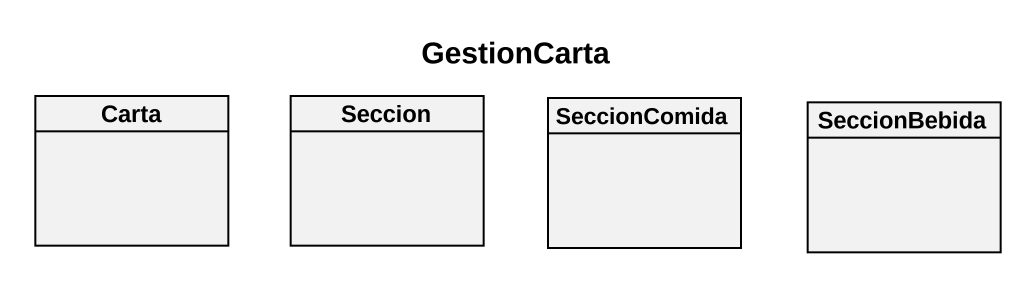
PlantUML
@startuml
title GestionCarta
hide circle
hide empty members
class Carta
class Seccion
class SeccionComida
class SeccionBebida
@enduml
